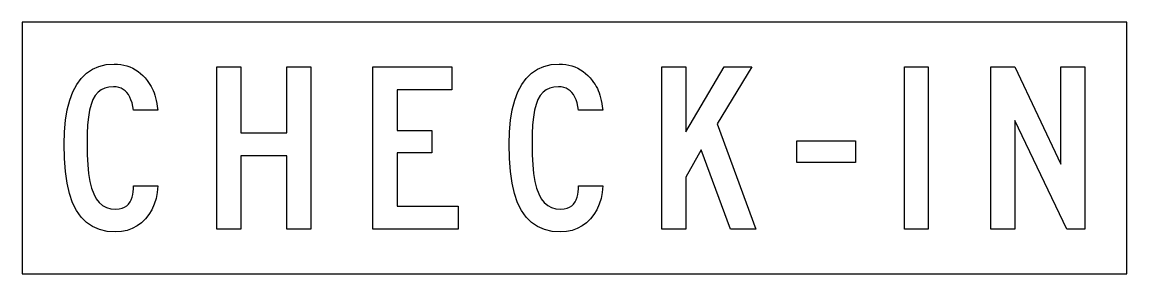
# Model space of a CAD drawing. Extents: x 0 to 79, y 0 to 18.
import ezdxf

# ---------------------------------------------------------------- set-up
doc = ezdxf.new("R2010")
doc.units = 0
doc.layers.add('CUT', color=7, linetype='Continuous')
doc.layers.add('OUTSIDE', color=1, linetype='Continuous')

msp = doc.modelspace()

# ---------------------------------------------------------------- linework, layer by layer
at = {"layer": 'CUT'}
for points in [[(7.7868, 12.447), (7.7004, 12.6441), (7.602, 12.8168), (7.4904, 12.9664), (7.3644, 13.0916), (7.2264, 13.1936), (7.0752, 13.2725), (6.9096, 13.3293), (6.7296, 13.3617), (6.5376, 13.3733), (6.2076, 13.3501), (5.9148, 13.2806), (5.6544, 13.1612), (5.4288, 12.9872), (5.2332, 12.7577), (5.0688, 12.4678), (4.9332, 12.1154), (4.8252, 11.698), (4.7436, 11.211), (4.686, 10.6522), (4.6536, 10.018), (4.6428, 9.3049), (4.6548, 8.5119), (4.6932, 7.8), (4.758, 7.167), (4.8504, 6.6093), (4.9704, 6.127), (5.1216, 5.7154), (5.3028, 5.3733), (5.5152, 5.0986), (5.7612, 4.8887), (6.0408, 4.7414), (6.3552, 4.6557), (6.7056, 4.6267), (6.9432, 4.6429), (7.1496, 4.6904), (7.3296, 4.767), (7.482, 4.869), (7.6104, 4.9942), (7.716, 5.1403), (7.8012, 5.3038), (7.866, 5.4823), (7.914, 5.6736), (7.9452, 5.8742), (7.9632, 6.0829), (7.9692, 6.2951), (9.6948, 6.2951), (9.66, 5.8278), (9.576, 5.3872), (9.4476, 4.9733), (9.276, 4.5907), (9.0648, 4.2417), (8.8164, 3.9299), (8.5332, 3.6586), (8.22, 3.429), (7.8768, 3.2458), (7.5084, 3.1113), (7.1172, 3.0278), (6.7056, 3), (6.0936, 3.0417), (5.5392, 3.167), (5.0436, 3.378), (4.6032, 3.6748), (4.2192, 4.0586), (3.8904, 4.5304), (3.6132, 5.0904), (3.39, 5.742), (3.2184, 6.4829), (3.096, 7.3177), (3.024, 8.2441), (3, 9.2643), (3.0252, 10.1641), (3.102, 10.9884), (3.228, 11.7397), (3.4044, 12.4145), (3.63, 13.0139), (3.906, 13.5357), (4.23, 13.9797), (4.6032, 14.3449), (5.0256, 14.6301), (5.496, 14.8354), (6.0132, 14.9594), (6.5796, 15), (6.8184, 14.9919), (7.0524, 14.9664), (7.2792, 14.9246), (7.4988, 14.8667), (7.7124, 14.7913), (7.9164, 14.7009), (8.112, 14.593), (8.298, 14.4701), (8.4744, 14.331), (8.64, 14.1768), (8.7948, 14.0064), (8.9376, 13.8209), (9.0468, 13.6794), (9.1452, 13.5403), (9.2328, 13.3988), (9.312, 13.2539), (9.3804, 13.1043), (9.4428, 12.9467), (9.4968, 12.7774), (9.5448, 12.5977), (9.588, 12.4017), (9.6276, 12.1896), (9.6624, 11.9577), (9.6948, 11.7049), (7.9692, 11.7049), (7.92, 11.9774), (7.86, 12.2243)], [(15.6426, 3.2029), (13.917, 3.2029), (13.917, 14.7971), (15.6426, 14.7971), (15.6426, 10.0783), (18.927, 10.0783), (18.927, 14.7971), (20.6538, 14.7971), (20.6538, 3.2029), (18.927, 3.2029), (18.927, 8.4504), (15.6426, 8.4504)], [(30.7259, 13.1693), (26.8103, 13.1693), (26.8103, 10.2406), (29.2943, 10.2406), (29.2943, 8.6545), (26.8103, 8.6545), (26.8103, 4.8307), (31.1891, 4.8307), (31.1891, 3.2029), (25.0847, 3.2029), (25.0847, 14.7971), (30.7259, 14.7971)], [(39.6077, 12.447), (39.5213, 12.6441), (39.4229, 12.8168), (39.3113, 12.9664), (39.1853, 13.0916), (39.0473, 13.1936), (38.8961, 13.2725), (38.7305, 13.3293), (38.5505, 13.3617), (38.3585, 13.3733), (38.0285, 13.3501), (37.7357, 13.2806), (37.4753, 13.1612), (37.2497, 12.9872), (37.0541, 12.7577), (36.8897, 12.4678), (36.7541, 12.1154), (36.6461, 11.698), (36.5645, 11.211), (36.5069, 10.6522), (36.4745, 10.018), (36.4637, 9.3049), (36.4757, 8.5119), (36.5141, 7.8), (36.5789, 7.167), (36.6713, 6.6093), (36.7913, 6.127), (36.9425, 5.7154), (37.1237, 5.3733), (37.3361, 5.0986), (37.5821, 4.8887), (37.8617, 4.7414), (38.1761, 4.6557), (38.5265, 4.6267), (38.7641, 4.6429), (38.9705, 4.6904), (39.1505, 4.767), (39.3029, 4.869), (39.4313, 4.9942), (39.5369, 5.1403), (39.6221, 5.3038), (39.6869, 5.4823), (39.7349, 5.6736), (39.7661, 5.8742), (39.7841, 6.0829), (39.7901, 6.2951), (41.5157, 6.2951), (41.4809, 5.8278), (41.3969, 5.3872), (41.2685, 4.9733), (41.0969, 4.5907), (40.8857, 4.2417), (40.6373, 3.9299), (40.3541, 3.6586), (40.0409, 3.429), (39.6977, 3.2458), (39.3293, 3.1113), (38.9381, 3.0278), (38.5265, 3), (37.9145, 3.0417), (37.3601, 3.167), (36.8645, 3.378), (36.4241, 3.6748), (36.0401, 4.0586), (35.7113, 4.5304), (35.4341, 5.0904), (35.2109, 5.742), (35.0393, 6.4829), (34.9169, 7.3177), (34.8449, 8.2441), (34.8209, 9.2643), (34.8461, 10.1641), (34.9229, 10.9884), (35.0489, 11.7397), (35.2253, 12.4145), (35.4509, 13.0139), (35.7269, 13.5357), (36.0509, 13.9797), (36.4241, 14.3449), (36.8465, 14.6301), (37.3169, 14.8354), (37.8341, 14.9594), (38.4005, 15), (38.6393, 14.9919), (38.8733, 14.9664), (39.1001, 14.9246), (39.3197, 14.8667), (39.5333, 14.7913), (39.7373, 14.7009), (39.9329, 14.593), (40.1189, 14.4701), (40.2953, 14.331), (40.4609, 14.1768), (40.6157, 14.0064), (40.7585, 13.8209), (40.8677, 13.6794), (40.9661, 13.5403), (41.0537, 13.3988), (41.1329, 13.2539), (41.2013, 13.1043), (41.2637, 12.9467), (41.3177, 12.7774), (41.3657, 12.5977), (41.4089, 12.4017), (41.4485, 12.1896), (41.4833, 11.9577), (41.5157, 11.7049), (39.7901, 11.7049), (39.7409, 11.9774), (39.6809, 12.2243)], [(47.4635, 3.2029), (45.7379, 3.2029), (45.7379, 14.7971), (47.4635, 14.7971), (47.4635, 10.1594), (50.2007, 14.7971), (52.1795, 14.7971), (49.6955, 10.7287), (52.4747, 3.2029), (50.6639, 3.2029), (48.5591, 8.8574), (47.4635, 6.9049)], [(64.789, 3.2029), (63.1054, 3.2029), (63.1054, 14.7971), (64.789, 14.7971)], [(69.2632, 3.2029), (69.2632, 14.7971), (70.9888, 14.7971), (74.2732, 7.8406), (74.2732, 14.7971), (76, 14.7971), (76, 3.2029), (74.6944, 3.2029), (70.9888, 10.9733), (70.9888, 3.2029)], [(59.6009, 7.9623), (55.3901, 7.9623), (55.3901, 9.509), (59.6009, 9.509)]]:
    msp.add_lwpolyline(points, close=True, dxfattribs=at)
at = {"layer": 'OUTSIDE'}
msp.add_lwpolyline([(0, 0), (79, 0), (79, 18), (0, 18)], close=True, dxfattribs=at)

doc.saveas('drawing.dxf')
